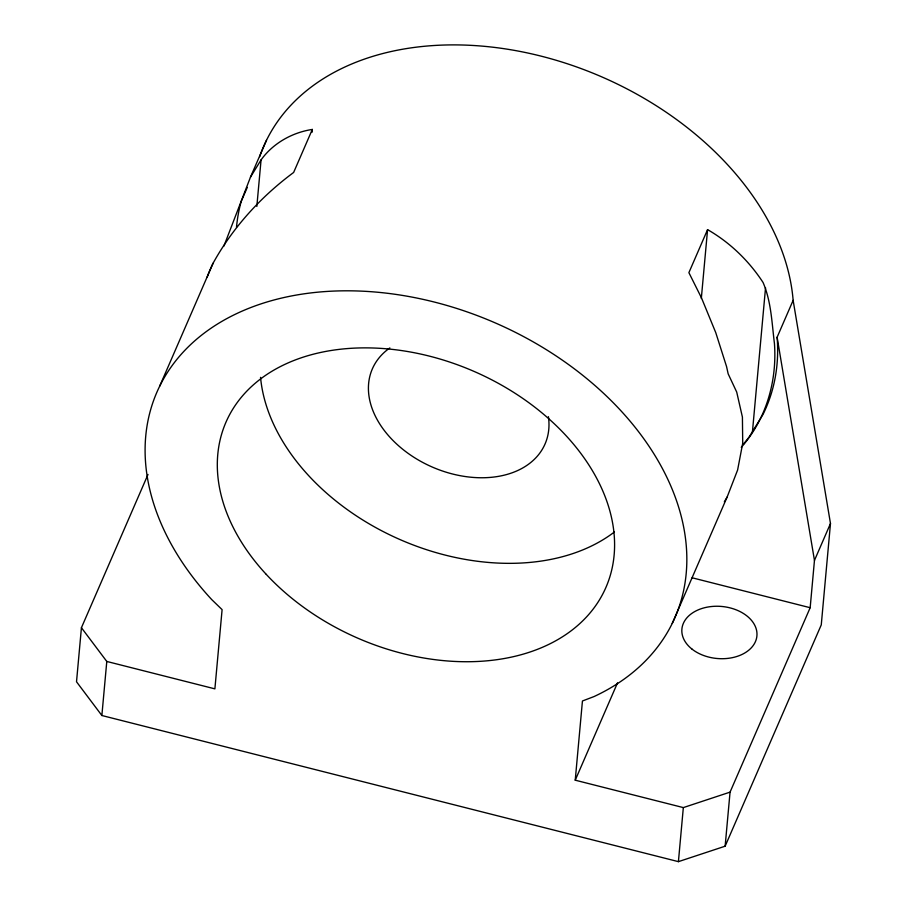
<?xml version="1.0" encoding="UTF-8"?>
<svg xmlns="http://www.w3.org/2000/svg" width="907" height="907" viewBox="0 0 907 907"><rect width="100%" height="100%" fill="white"/><g stroke="black" fill="none" stroke-linecap="round" stroke-linejoin="round"><path stroke-width="1.36" d="M148 474.463L81.426 627.723L76.517 681.781L101.867 715.51L678.413 861.65L725.135 846.197L821.266 624.878L830.483 523.52L793.137 300.342A282.485 198.406 23.5 0 0 546.808 57.629A282.485 198.406 23.5 0 0 259.685 156.65M101.867 715.51L106.788 661.452L81.426 627.723M256.828 206.445L261.069 159.904C272.962 143.306 292.201 132.479 312.314 129.44L312.065 132.252M793.137 300.342L777.118 337.223L814.463 560.413L810.166 607.713L730.056 792.14L683.334 807.593L575.231 780.19L582.441 700.986L594.028 696.565A282.485 198.406 23.5 0 0 620.116 409.896A282.485 198.406 23.5 0 0 237.906 313.017A282.485 198.406 23.5 0 0 211.819 599.686L222.102 609.64L214.891 688.855L106.788 661.452M701.315 298.505L707.573 229.63C730.033 242.52 748.921 260.853 763.07 282.496C771.279 301.577 771.857 323.039 774.431 343.413C777.186 380.985 766.279 419.011 741.268 447.378M678.413 861.65L683.334 807.593M752.459 431.63L765.542 287.78M725.135 846.197L730.056 792.14M266.511 140.245L250.479 177.126L223.904 246.092M672.246 623.426L727.153 497.002L737.606 470.019L742.72 443.24L742.414 417.107L736.711 392.073L728.162 373.843L726.552 366.541L715.759 332.642L701.485 297.881L688.889 272.656L707.573 229.63M159.689 386.155L213.1 263.2C232.804 227.442 260.876 196.74 293.63 172.466L312.314 129.44M247.294 187.398L241.217 201.388A282.485 198.406 23.5 0 0 236.5 227.26M575.231 780.19L617.531 682.824M814.463 560.413L830.483 523.52M724.308 501.866L727.153 497.002M250.479 177.126L261.069 159.904M692.109 577.782L810.166 607.713M614.356 532.024A207.159 145.494 23.5 0 1 400.1 539.608A207.159 145.494 23.5 0 1 260.547 377.357M548.406 416.687A94.158 66.132 23.5 0 1 432.424 467.116A94.158 66.132 23.5 0 1 389.851 347.937M743.298 444.226A282.485 198.406 23.5 0 0 749.386 436.63L763.036 414.397A282.485 198.406 23.5 0 0 777.118 337.223M207.193 277.02A282.485 198.406 23.5 0 1 213.1 263.2M692.132 649.208A37.663 26.122 5.2 0 0 755.44 641.612A37.663 26.122 5.2 0 0 710.635 606.613A37.663 26.122 5.2 0 0 692.132 649.208M266.261 574.38A207.159 145.494 23.5 0 0 603.903 591.783A207.159 145.494 23.5 0 0 377.743 348.197A207.159 145.494 23.5 0 0 266.261 574.38"/></g></svg>
